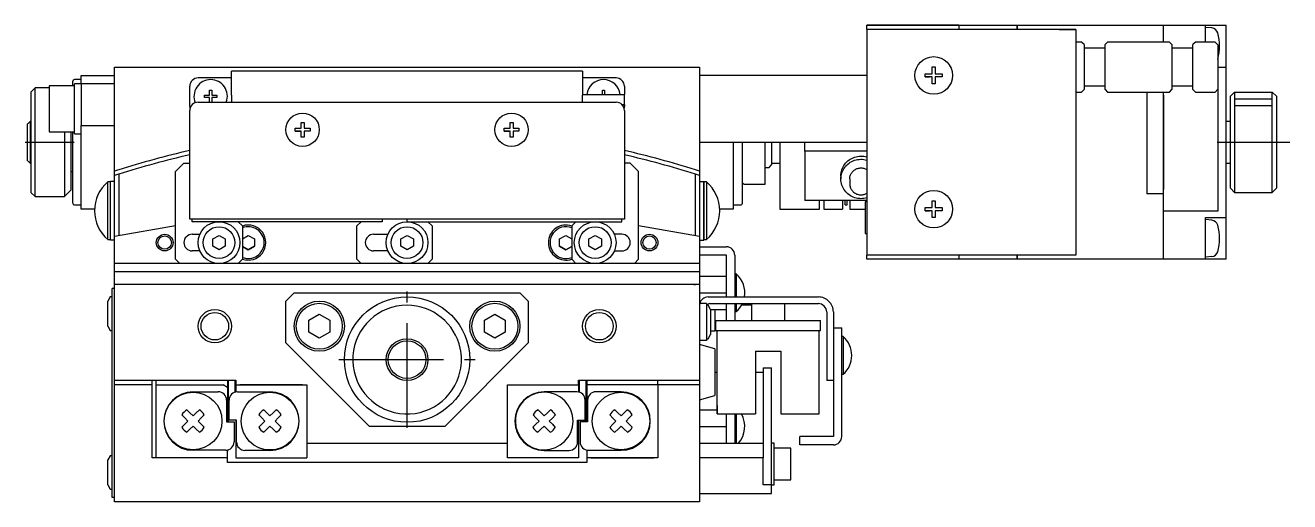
# Model space of a CAD drawing. Extents: x 24 to 417, y 25 to 463.
# Drawn here: x 108.3 to 259.5, y 405.8 to 462.8 of the extents above; entities that cross this region are included whole.
import ezdxf

# ---------------------------------------------------------------- set-up
doc = ezdxf.new("R2010")
doc.units = 0
doc.header["$LTSCALE"] = 10
doc.linetypes.add('CENTER', pattern=[2, 1.25, -0.25, 0.25, -0.25])
doc.layers.get('0').update_dxf_attribs({"linetype": 'CONTINUOUS'})
doc.layers.add('10', color=7, linetype='CONTINUOUS')

msp = doc.modelspace()

# ---------------------------------------------------------------- linework, layer by layer
at = {"color": 7, "linetype": 'CONTINUOUS'}
for p, q in [((208.939878, 462.784651), (251.939878, 462.784651)), ((208.939878, 462.284651), (208.939878, 462.784651)), ((219.939878, 462.784651), (208.939878, 462.784651)), ((233.939878, 462.284651), (208.939878, 462.284651)), ((208.939878, 462.284651), (208.939878, 461.284651)), ((209.439878, 462.284651), (208.939878, 462.284651)), ((209.439878, 462.284651), (208.939878, 462.284651)), ((219.939878, 462.284651), (209.439878, 462.284651)), ((215.439878, 462.784651), (213.439878, 462.784651)), ((217.439878, 462.784651), (213.439878, 462.784651)), ((217.439878, 462.784651), (215.439878, 462.784651)), ((219.939878, 462.784651), (219.939878, 462.284651)), ((220.439878, 462.284651), (219.939878, 462.284651)), ((231.939878, 462.284651), (220.439878, 462.284651)), ((226.929878, 462.284651), (226.929878, 462.784651)), ((226.939878, 462.784651), (226.939878, 462.284651)), ((231.939878, 462.284651), (233.939878, 462.284651)), ((233.939878, 462.284651), (233.939878, 461.284651)), ((244.429878, 460.784651), (244.429878, 462.784651)), ((249.439878, 460.784651), (249.439878, 462.784651)), ((250.207328, 462.467508), (249.439878, 462.534651)), ((251.939878, 434.784651), (251.939878, 462.784651)), ((208.939878, 461.284651), (208.939878, 436.284651)), ((233.939878, 461.284651), (233.939878, 436.284651)), ((234.639878, 460.784651), (233.939878, 460.784651)), ((234.939878, 460.484651), (234.639878, 460.784651)), ((234.939878, 460.484651), (234.939878, 455.084651)), ((237.439878, 460.034651), (234.939878, 460.034651)), ((237.739878, 460.784651), (237.439878, 460.484651)), ((237.439878, 455.084651), (237.439878, 460.484651)), ((245.139878, 460.784651), (237.739878, 460.784651)), ((245.439878, 460.484651), (245.139878, 460.784651)), ((245.439878, 460.484651), (245.439878, 455.084651)), ((247.939878, 460.034651), (245.439878, 460.034651)), ((248.239878, 460.784651), (247.939878, 460.484651)), ((247.939878, 455.084651), (247.939878, 460.484651)), ((250.598571, 460.784651), (248.239878, 460.784651)), ((250.939878, 460.437951), (250.598571, 460.784651)), ((250.939878, 460.437951), (250.939878, 440.534651)), ((118.939878, 457.784651), (188.939878, 457.784651)), ((118.939878, 431.784651), (118.939878, 457.784651)), ((174.939878, 457.284651), (132.939878, 457.284651)), ((132.939878, 457.190959), (132.939878, 457.284651)), ((132.939878, 455.315612), (132.939878, 457.190959)), ((174.939878, 457.284651), (174.939878, 457.190959)), ((174.939878, 457.190959), (174.939878, 455.315612)), ((188.939878, 457.784651), (188.939878, 431.784651)), ((215.92836, 456.964651), (216.759878, 456.964651)), ((215.92836, 456.604651), (215.92836, 456.964651)), ((216.759878, 457.79617), (217.119878, 457.79617)), ((216.759878, 456.964651), (216.759878, 457.79617)), ((217.119878, 457.79617), (217.119878, 456.964651)), ((217.119878, 456.964651), (217.951397, 456.964651)), ((217.951397, 456.964651), (217.951397, 456.604651)), ((250.939878, 457.784651), (251.939878, 457.784651)), ((111.139878, 455.534651), (111.139878, 450.034651)), ((114.139878, 455.534651), (111.139878, 455.534651)), ((113.939878, 455.534651), (113.939878, 456.084651)), ((114.939878, 456.284651), (114.139878, 456.284651)), ((114.139878, 449.784651), (114.139878, 455.784651)), ((114.939878, 455.784651), (114.139878, 455.784651)), ((114.939878, 455.784651), (114.939878, 456.784651)), ((114.939878, 456.784651), (118.939878, 456.784651)), ((118.939878, 455.784651), (114.939878, 455.784651)), ((114.939878, 455.784651), (114.939878, 450.784651)), ((127.939878, 453.084651), (127.939878, 455.484651)), ((132.939878, 456.484651), (128.939878, 456.484651)), ((132.939878, 454.409304), (132.939878, 455.315612)), ((178.939878, 456.484651), (174.939878, 456.484651)), ((174.939878, 455.315612), (174.939878, 454.409304)), ((179.939878, 455.484651), (179.939878, 454.484651)), ((208.939878, 456.784651), (188.939878, 456.784651)), ((216.759878, 456.604651), (215.92836, 456.604651)), ((215.92836, 456.604651), (216.425158, 456.604651)), ((216.759878, 455.773133), (216.759878, 456.604651)), ((217.119878, 455.773133), (216.759878, 455.773133)), ((217.119878, 456.604651), (217.119878, 455.773133)), ((217.951397, 456.604651), (217.119878, 456.604651)), ((217.951397, 456.604651), (217.454599, 456.604651)), ((234.939878, 455.534651), (237.439878, 455.534651)), ((245.439878, 455.534651), (247.939878, 455.534651)), ((109.439878, 455.284651), (108.939878, 454.784651)), ((108.939878, 454.784651), (108.939878, 442.784651)), ((109.439878, 442.284651), (109.439878, 455.284651)), ((111.139878, 455.284651), (109.439878, 455.284651)), ((129.689878, 454.409651), (130.314878, 454.409651)), ((129.689878, 454.159651), (129.689878, 454.409651)), ((130.314878, 454.159651), (129.689878, 454.159651)), ((130.314878, 454.409651), (130.314878, 455.034651)), ((130.314878, 455.034651), (130.564878, 455.034651)), ((130.314878, 453.584651), (130.314878, 454.159651)), ((130.564878, 455.034651), (130.564878, 454.409651)), ((130.564878, 454.409651), (131.189878, 454.409651)), ((130.564878, 454.159651), (130.564878, 453.584651)), ((131.189878, 454.159651), (130.564878, 454.159651)), ((131.189878, 454.409651), (131.189878, 454.159651)), ((132.939878, 454.409304), (132.939878, 453.584651)), ((174.939878, 454.484651), (179.939878, 454.484651)), ((174.939878, 453.584651), (174.939878, 454.409304)), ((177.314878, 455.034651), (177.564878, 455.034651)), ((177.314878, 454.484651), (177.314878, 455.034651)), ((177.564878, 455.034651), (177.564878, 454.484651)), ((179.939878, 453.284651), (179.939878, 454.484651)), ((233.939878, 454.784651), (234.639878, 454.784651)), ((234.639878, 454.784651), (234.939878, 455.084651)), ((237.439878, 455.084651), (237.739878, 454.784651)), ((237.739878, 454.784651), (245.139878, 454.784651)), ((242.439878, 454.784651), (242.439878, 454.437651)), ((242.439878, 454.437651), (242.439878, 443.131651)), ((244.429878, 454.437651), (244.429878, 454.784651)), ((244.429878, 443.131651), (244.429878, 454.437651)), ((244.429878, 454.437651), (244.429878, 443.131651)), ((244.439878, 454.437651), (244.429878, 454.437651)), ((245.139878, 454.784651), (245.439878, 455.084651)), ((247.939878, 455.084651), (248.239878, 454.784651)), ((248.239878, 454.784651), (250.598571, 454.784651)), ((250.598571, 454.784651), (250.939878, 455.131351)), ((252.939878, 454.784651), (252.439878, 454.284651)), ((252.439878, 443.284651), (252.439878, 454.284651)), ((252.939878, 454.784651), (257.439878, 454.784651)), ((257.939878, 454.284651), (257.439878, 454.784651)), ((257.939878, 454.284651), (257.939878, 448.784651)), ((127.939878, 440.584651), (127.939878, 452.584651)), ((128.939878, 453.584651), (178.939878, 453.584651)), ((179.654021, 453.284651), (179.939878, 453.284651)), ((179.939878, 453.284651), (179.654021, 453.284651)), ((179.939878, 453.284651), (179.939878, 453.084651)), ((179.939878, 452.584651), (179.939878, 440.584651)), ((108.589878, 451.034651), (108.539878, 450.984651)), ((108.539878, 446.584651), (108.539878, 450.984651)), ((108.839878, 451.284651), (108.589878, 451.034651)), ((108.839878, 451.284651), (108.839878, 446.284651)), ((108.939859, 451.284651), (108.839878, 451.284651)), ((114.939878, 440.784651), (114.939878, 450.784651)), ((114.939878, 450.784651), (118.939878, 450.784651)), ((141.259878, 451.171013), (141.619878, 451.171013)), ((141.259878, 450.464651), (141.259878, 451.171013)), ((141.619878, 451.171013), (141.619878, 450.464651)), ((166.259878, 451.171013), (166.619878, 451.171013)), ((166.259878, 450.464651), (166.259878, 451.171013)), ((166.619878, 451.171013), (166.619878, 450.464651)), ((252.439878, 451.284651), (251.939878, 451.284651)), ((111.139878, 450.034651), (114.139878, 450.034651)), ((112.939878, 450.034651), (112.939878, 448.784651)), ((113.739878, 448.784651), (113.739878, 450.034651)), ((113.939878, 441.484651), (113.939878, 450.034651)), ((114.139878, 449.784651), (114.939878, 449.784651)), ((140.553517, 450.464651), (141.259878, 450.464651)), ((140.553517, 450.104651), (140.553517, 450.464651)), ((141.259878, 450.104651), (140.553517, 450.104651)), ((140.553517, 450.104651), (141.259878, 450.104651)), ((141.259878, 449.39829), (141.259878, 450.104651)), ((141.619878, 449.39829), (141.259878, 449.39829)), ((141.619878, 450.464651), (142.32624, 450.464651)), ((141.619878, 450.104651), (141.619878, 449.39829)), ((142.32624, 450.104651), (141.619878, 450.104651)), ((142.32624, 450.104651), (141.619878, 450.104651)), ((142.32624, 450.464651), (142.32624, 450.104651)), ((165.553517, 450.104651), (165.553517, 450.464651)), ((165.553517, 450.464651), (166.259878, 450.464651)), ((166.259878, 450.104651), (165.553517, 450.104651)), ((165.553517, 450.104651), (166.259878, 450.104651)), ((166.259878, 449.39829), (166.259878, 450.104651)), ((166.619878, 449.39829), (166.259878, 449.39829)), ((166.619878, 450.464651), (167.32624, 450.464651)), ((166.619878, 450.104651), (166.619878, 449.39829)), ((167.32624, 450.104651), (166.619878, 450.104651)), ((167.32624, 450.104651), (166.619878, 450.104651)), ((167.32624, 450.464651), (167.32624, 450.104651)), ((112.939878, 448.784651), (112.939878, 448.516826)), ((112.939878, 448.516826), (112.939878, 442.284651)), ((113.739878, 443.084651), (113.739878, 448.784651)), ((188.939878, 448.784651), (208.939878, 448.784651)), ((192.939878, 448.784651), (192.939878, 440.784651)), ((194.039878, 448.784651), (194.039878, 441.434651)), ((196.789878, 443.784651), (196.789878, 448.784651)), ((197.539878, 448.784651), (197.539878, 446.084651)), ((198.539878, 448.784651), (198.539878, 440.784651)), ((201.539877, 447.722544), (201.539877, 448.784651)), ((257.939878, 448.784651), (257.939878, 443.284651)), ((108.539878, 446.584651), (108.589878, 446.534651)), ((108.589878, 446.534651), (108.839878, 446.284651)), ((108.839878, 446.284651), (108.939859, 446.284651)), ((127.239878, 446.284651), (126.239878, 445.284651)), ((127.239878, 446.284651), (127.939878, 446.284651)), ((180.639879, 446.284651), (179.939878, 446.284651)), ((180.639879, 446.284651), (181.639879, 445.284651)), ((197.539878, 446.284651), (198.539878, 446.284651)), ((201.539877, 447.722544), (201.539877, 441.832781)), ((208.939878, 447.722544), (201.539877, 447.722544)), ((206.289719, 446.150847), (206.404314, 446.295445)), ((206.404314, 446.295445), (206.530008, 446.430865)), ((206.530008, 446.430865), (206.666041, 446.556289)), ((206.666041, 446.556289), (206.811592, 446.670957)), ((206.666041, 446.174671), (206.811592, 446.289339)), ((206.811592, 446.670957), (206.96578, 446.774176)), ((206.811592, 446.289339), (206.96578, 446.392558)), ((206.96578, 446.774176), (207.127672, 446.865322)), ((206.96578, 446.392558), (207.127672, 446.483704)), ((207.127672, 446.865322), (207.296289, 446.943845)), ((207.127672, 446.483704), (207.296289, 446.562227)), ((207.296289, 446.943845), (207.470612, 447.009268)), ((207.296289, 446.562227), (207.470612, 446.62765)), ((207.470612, 447.009268), (207.649587, 447.061198)), ((207.470612, 446.62765), (207.649587, 446.67958)), ((207.649587, 447.061198), (207.832132, 447.099318)), ((207.649587, 446.67958), (207.832132, 446.7177)), ((207.832132, 447.099318), (208.017142, 447.1234)), ((207.832132, 446.7177), (208.017142, 446.741782)), ((208.017142, 447.1234), (208.203499, 447.133297)), ((208.017142, 446.741782), (208.203499, 446.751679)), ((208.203499, 447.133297), (208.390076, 447.12895)), ((208.203499, 446.751679), (208.390076, 446.747332)), ((208.390076, 447.12895), (208.575744, 447.110384)), ((208.390076, 446.747332), (208.575744, 446.728766)), ((208.575744, 447.110384), (208.759382, 447.077712)), ((208.575744, 446.728766), (208.759382, 446.696094)), ((208.759382, 447.077712), (208.939878, 447.031133)), ((208.759382, 446.696094), (208.939878, 446.649515)), ((251.939878, 446.284651), (252.439878, 446.284651)), ((113.739878, 445.284651), (113.939878, 445.284651)), ((119.439878, 444.963404), (119.439878, 437.609545)), ((126.239878, 434.784651), (126.239878, 445.284651)), ((181.639879, 434.784651), (181.639879, 445.284651)), ((188.439878, 437.609545), (188.439878, 444.963404)), ((196.789898, 445.784651), (197.239878, 445.784651)), ((197.239878, 445.784651), (197.539878, 446.084651)), ((205.839877, 444.777662), (205.847134, 444.960724)), ((205.839877, 444.777662), (205.839877, 444.396044)), ((205.847134, 444.960724), (205.868859, 445.14268)), ((205.847134, 444.579106), (205.868859, 444.761062)), ((205.868859, 445.14268), (205.904922, 445.322427)), ((205.868859, 444.761062), (205.904922, 444.940809)), ((205.904922, 445.322427), (205.955104, 445.498881)), ((205.904922, 444.940809), (205.955104, 445.117263)), ((205.955104, 445.498881), (206.019102, 445.670974)), ((205.955104, 445.117263), (206.019102, 445.289356)), ((206.019102, 445.670974), (206.096529, 445.837664)), ((206.019102, 445.289356), (206.096529, 445.456046)), ((206.096529, 445.837664), (206.186917, 445.997945)), ((206.096529, 445.456046), (206.186917, 445.616327)), ((206.186917, 445.997945), (206.289719, 446.150847)), ((206.186917, 445.616327), (206.289719, 445.769229)), ((206.289719, 445.769229), (206.404314, 445.913827)), ((206.404314, 445.913827), (206.530008, 446.049247)), ((206.530008, 446.049247), (206.666041, 446.174671)), ((206.924421, 444.693906), (206.951084, 444.790544)), ((206.951084, 444.790544), (206.985102, 444.88493)), ((206.985102, 444.88493), (207.026283, 444.976525)), ((207.026283, 444.976525), (207.074391, 445.064807)), ((207.074391, 445.064807), (207.129152, 445.149272)), ((207.129152, 445.149272), (207.190252, 445.229438)), ((207.190252, 445.229438), (207.257344, 445.304846)), ((207.257344, 445.304846), (207.330043, 445.375068)), ((207.330043, 445.375068), (207.407936, 445.439701)), ((207.407936, 445.439701), (207.490578, 445.498377)), ((207.490578, 445.498377), (207.577496, 445.550761)), ((207.577496, 445.550761), (207.668195, 445.596554)), ((207.668195, 445.596554), (207.762157, 445.635495)), ((207.762157, 445.635495), (207.858846, 445.667362)), ((207.858846, 445.667362), (207.95771, 445.691971)), ((207.95771, 445.691971), (208.058184, 445.709184)), ((208.058184, 445.709184), (208.159696, 445.718902)), ((208.159696, 445.718902), (208.261665, 445.721068)), ((208.261665, 445.721068), (208.36351, 445.715672)), ((208.36351, 445.715672), (208.464649, 445.702744)), ((208.464649, 445.702744), (208.564505, 445.682357)), ((208.564505, 445.682357), (208.662508, 445.654628)), ((208.662508, 445.654628), (208.758099, 445.619715)), ((208.758099, 445.619715), (208.850732, 445.577818)), ((208.850732, 445.577818), (208.939878, 445.529175)), ((118.139879, 437.145194), (118.139879, 444.045194)), ((118.439879, 444.045194), (118.139879, 444.045194)), ((118.439879, 444.045194), (118.439879, 444.095194)), ((118.439879, 437.095194), (118.439879, 444.095194)), ((118.939879, 444.095194), (118.439879, 444.095194)), ((188.939878, 444.095194), (189.439878, 444.095194)), ((189.439878, 437.095194), (189.439878, 444.095194)), ((189.439878, 444.045194), (189.439878, 444.095194)), ((189.439878, 444.045194), (189.439878, 437.145194)), ((189.739878, 444.045194), (189.439878, 444.045194)), ((189.739878, 444.045194), (189.739878, 437.145194)), ((194.039878, 443.984651), (194.239878, 443.784651)), ((194.239878, 443.784651), (194.539878, 443.784651)), ((194.539878, 443.784651), (196.789878, 443.784651)), ((205.839877, 444.396044), (205.847134, 444.579106)), ((205.847276, 444.211202), (205.839877, 444.396044)), ((205.869425, 444.0275), (205.847276, 444.211202)), ((205.90619, 443.846069), (205.869425, 444.0275)), ((205.957342, 443.66803), (205.90619, 443.846069)), ((206.022567, 443.494478), (205.957342, 443.66803)), ((206.101462, 443.326486), (206.022567, 443.494478)), ((206.193541, 443.165087), (206.101462, 443.326486)), ((206.889877, 444.396044), (206.89373, 444.496092)), ((206.889877, 444.396044), (206.889877, 443.823617)), ((206.889877, 443.823617), (206.894039, 443.719644)), ((206.89373, 444.496092), (206.905267, 444.595569)), ((206.894039, 443.719644), (206.906498, 443.616311)), ((206.905267, 444.595569), (206.924421, 444.693906)), ((206.906498, 443.616311), (206.927178, 443.514256)), ((206.927178, 443.514256), (206.955951, 443.414109)), ((206.955951, 443.414109), (206.99264, 443.316487)), ((206.99264, 443.316487), (207.037019, 443.221991)), ((207.037019, 443.221991), (207.088813, 443.131204)), ((252.439878, 443.284651), (252.939878, 442.784651)), ((257.439878, 442.784651), (257.939878, 443.284651)), ((108.939878, 442.784651), (109.439878, 442.284651)), ((109.439878, 442.284651), (112.939878, 442.284651)), ((112.939878, 442.284651), (113.739878, 443.084651)), ((208.939878, 441.832781), (201.539877, 441.832781)), ((203.289878, 440.784651), (203.289878, 441.832781)), ((203.789878, 441.832781), (203.789878, 440.784651)), ((206.039878, 441.832781), (206.039878, 440.784651)), ((206.298237, 443.011278), (206.193541, 443.165087)), ((206.414903, 442.866006), (206.298237, 443.011278)), ((206.339878, 441.284651), (206.339878, 441.832781)), ((206.542821, 442.730168), (206.414903, 442.866006)), ((206.681202, 442.6046), (206.542821, 442.730168)), ((206.589878, 441.284651), (206.589878, 441.832781)), ((206.829193, 442.490077), (206.681202, 442.6046)), ((206.985881, 442.387305), (206.829193, 442.490077)), ((206.889878, 441.832781), (206.889878, 440.784651)), ((207.1503, 442.296917), (206.985881, 442.387305)), ((207.088813, 443.131204), (207.147704, 443.044686)), ((207.147704, 443.044686), (207.213329, 442.962971)), ((207.321437, 442.219472), (207.1503, 442.296917)), ((207.213329, 442.962971), (207.285283, 442.886562)), ((207.285283, 442.886562), (207.363123, 442.81593)), ((207.498237, 442.155445), (207.321437, 442.219472)), ((207.363123, 442.81593), (207.446367, 442.751511)), ((207.446367, 442.751511), (207.534504, 442.693701)), ((207.679609, 442.105233), (207.498237, 442.155445)), ((207.534504, 442.693701), (207.62699, 442.642858)), ((207.62699, 442.642858), (207.723255, 442.599295)), ((207.864435, 442.069144), (207.679609, 442.105233)), ((207.723255, 442.599295), (207.822704, 442.56328)), ((207.822704, 442.56328), (207.924726, 442.535036)), ((208.051576, 442.047402), (207.864435, 442.069144)), ((207.924726, 442.535036), (208.028691, 442.514736)), ((208.028691, 442.514736), (208.133958, 442.502506)), ((208.239877, 442.040139), (208.051576, 442.047402)), ((208.133958, 442.502506), (208.239877, 442.498421)), ((208.239877, 442.498421), (208.331795, 442.501496)), ((208.417297, 442.046585), (208.239877, 442.040139)), ((208.331795, 442.501496), (208.423286, 442.510708)), ((208.593746, 442.065889), (208.417297, 442.046585)), ((208.423286, 442.510708), (208.513926, 442.526013)), ((208.513926, 442.526013), (208.603293, 442.54734)), ((208.768258, 442.097943), (208.593746, 442.065889)), ((208.603293, 442.54734), (208.690974, 442.574591)), ((208.690974, 442.574591), (208.776562, 442.607639)), ((208.939878, 442.142574), (208.768258, 442.097943)), ((208.776562, 442.607639), (208.859658, 442.646331)), ((208.859658, 442.646331), (208.939878, 442.690487)), ((216.759878, 441.79617), (217.119878, 441.79617)), ((216.759878, 440.964651), (216.759878, 441.79617)), ((217.119878, 441.79617), (217.119878, 440.964651)), ((242.439878, 443.131651), (242.439878, 442.631651)), ((244.429878, 442.631651), (242.439878, 442.631651)), ((244.429878, 442.631651), (244.429878, 443.131651)), ((244.439878, 443.131651), (244.429878, 443.131651)), ((244.429878, 435.939419), (244.429878, 442.631651)), ((252.939878, 442.784651), (257.439878, 442.784651)), ((114.139878, 441.284651), (114.939878, 441.284651)), ((116.543852, 440.784651), (114.939878, 440.784651)), ((127.939878, 439.584651), (127.939878, 440.584651)), ((179.939878, 440.584651), (179.939878, 439.584651)), ((192.939878, 440.784651), (191.293004, 440.784651)), ((192.939878, 441.284651), (193.889878, 441.284651)), ((198.539878, 440.784651), (203.289878, 440.784651)), ((203.789878, 440.784651), (206.039878, 440.784651)), ((206.339878, 441.284651), (206.589878, 441.284651)), ((206.889878, 440.784651), (208.739877, 440.784651)), ((208.739877, 441.660331), (208.739877, 437.860331)), ((208.939878, 441.660331), (208.739877, 441.660331)), ((215.92836, 440.964651), (216.759878, 440.964651)), ((215.92836, 440.604651), (215.92836, 440.964651)), ((216.759878, 440.604651), (215.92836, 440.604651)), ((215.92836, 440.604651), (216.425158, 440.604651)), ((216.759878, 439.773133), (216.759878, 440.604651)), ((217.119878, 440.964651), (217.951397, 440.964651)), ((217.119878, 440.604651), (217.119878, 439.773133)), ((217.951397, 440.604651), (217.119878, 440.604651)), ((217.951397, 440.604651), (217.454599, 440.604651)), ((217.951397, 440.964651), (217.951397, 440.604651)), ((250.939878, 440.534651), (244.439878, 440.534651)), ((126.239878, 438.808568), (118.939878, 437.521381)), ((179.939878, 439.584651), (127.939878, 439.584651)), ((128.239878, 439.284651), (128.239878, 439.584651)), ((150.939878, 439.284651), (128.239878, 439.284651)), ((134.239878, 438.784651), (133.739878, 439.284651)), ((134.239878, 438.784651), (134.239878, 434.784651)), ((148.439878, 439.284651), (147.939878, 438.784651)), ((147.939878, 434.784651), (147.939878, 438.784651)), ((150.939878, 439.584651), (150.939878, 439.284651)), ((153.939878, 439.284651), (153.939878, 439.584651)), ((153.939878, 439.284651), (179.639879, 439.284651)), ((156.939878, 438.784651), (156.439878, 439.284651)), ((156.939878, 438.784651), (156.939878, 434.784651)), ((173.639879, 438.784651), (174.139879, 439.284651)), ((173.639879, 438.784651), (173.639879, 434.784651)), ((179.639879, 439.284651), (179.639879, 439.584651)), ((188.939878, 437.521381), (181.639879, 438.808568)), ((217.119878, 439.773133), (216.759878, 439.773133)), ((249.439878, 439.784651), (251.939878, 439.784651)), ((249.439878, 434.784651), (249.439878, 439.784651)), ((250.207328, 439.467508), (249.439878, 439.534651)), ((128.239878, 437.784651), (129.148591, 437.784651)), ((130.689878, 437.217664), (131.439878, 437.650677)), ((130.689878, 436.351639), (130.689878, 437.217664)), ((131.439878, 437.650677), (132.189878, 437.217664)), ((132.189878, 437.217664), (132.189878, 436.351639)), ((134.239878, 437.246531), (134.939878, 437.650677)), ((134.939878, 437.650677), (135.689878, 437.217664)), ((135.689878, 437.217664), (135.689878, 436.351639)), ((149.939878, 437.784651), (151.648591, 437.784651)), ((153.189878, 437.217664), (153.939878, 437.650677)), ((153.189878, 436.351639), (153.189878, 437.217664)), ((153.939878, 437.650677), (154.689878, 437.217664)), ((154.689878, 437.217664), (154.689878, 436.351639)), ((172.189878, 437.217664), (172.939878, 437.650677)), ((172.189878, 436.351639), (172.189878, 437.217664)), ((172.939878, 437.650677), (173.639879, 437.246531)), ((175.689878, 437.217664), (176.439878, 437.650677)), ((175.689878, 436.351639), (175.689878, 437.217664)), ((176.439878, 437.650677), (177.189878, 437.217664)), ((177.189878, 437.217664), (177.189878, 436.351639)), ((179.639879, 437.784651), (178.731166, 437.784651)), ((208.739877, 437.860331), (208.939878, 437.860331)), ((118.139879, 437.145194), (118.439879, 437.145194)), ((118.439879, 437.095194), (118.439879, 437.145194)), ((118.439879, 437.086651), (118.439879, 437.095194)), ((118.439879, 437.086651), (118.439879, 437.095194)), ((118.939879, 437.086651), (118.439879, 437.086651)), ((129.148591, 435.784651), (128.239878, 435.784651)), ((131.439878, 435.918626), (130.689878, 436.351639)), ((132.189878, 436.351639), (131.439878, 435.918626)), ((134.939878, 435.918626), (134.239878, 436.322771)), ((134.239878, 436.322771), (134.939878, 435.918626)), ((135.689878, 436.351639), (134.939878, 435.918626)), ((134.939878, 435.918626), (135.689878, 436.351639)), ((151.648591, 435.784651), (149.939878, 435.784651)), ((153.939878, 435.918626), (153.189878, 436.351639)), ((154.689878, 436.351639), (153.939878, 435.918626)), ((172.939878, 435.918626), (172.189878, 436.351639)), ((172.189878, 436.351639), (172.939878, 435.918626)), ((173.639879, 436.322771), (172.939878, 435.918626)), ((172.939878, 435.918626), (173.639879, 436.322771)), ((176.439878, 435.918626), (175.689878, 436.351639)), ((177.189878, 436.351639), (176.439878, 435.918626)), ((178.731166, 435.784651), (179.639879, 435.784651)), ((188.939878, 437.086651), (189.439878, 437.086651)), ((188.939878, 436.284651), (192.139878, 436.284651)), ((189.439878, 437.095194), (189.439878, 437.145194)), ((189.439878, 437.145194), (189.739878, 437.145194)), ((189.439878, 437.086651), (189.439878, 437.095194)), ((189.439878, 437.086651), (189.439878, 437.095194)), ((208.939878, 436.284651), (208.939878, 435.284651)), ((233.939878, 436.284651), (233.939878, 435.284651)), ((244.429878, 434.784651), (244.429878, 435.939419)), ((188.939878, 434.284651), (118.939878, 434.284651)), ((126.239878, 434.784651), (126.739878, 434.284651)), ((133.739878, 434.284651), (134.239878, 434.784651)), ((147.939878, 434.784651), (148.439878, 434.284651)), ((156.439878, 434.284651), (156.939878, 434.784651)), ((174.139879, 434.284651), (173.639879, 434.784651)), ((181.639879, 434.784651), (181.139879, 434.284651)), ((192.139878, 435.284651), (188.939878, 435.284651)), ((192.139878, 430.284651), (192.139878, 435.284651)), ((193.139878, 435.284651), (193.139878, 430.284651)), ((233.939878, 435.284651), (208.939878, 435.284651)), ((208.939878, 434.784651), (208.939878, 435.284651)), ((251.939878, 434.784651), (208.939878, 434.784651)), ((219.939878, 435.284651), (219.939878, 434.784651)), ((226.929878, 434.784651), (226.929878, 435.284651)), ((226.939878, 435.284651), (226.939878, 434.784651)), ((250.221867, 435.103066), (249.439878, 435.034651)), ((188.939878, 433.284651), (118.939878, 433.284651)), ((188.939878, 432.784651), (192.139878, 432.784651)), ((193.324192, 433.034651), (193.139878, 433.034651)), ((118.939878, 431.284651), (118.639878, 431.284651)), ((118.639878, 406.284651), (118.639878, 431.284651)), ((188.939878, 431.784651), (118.939878, 431.784651)), ((118.939878, 405.784651), (118.939878, 431.784651)), ((188.232772, 431.784651), (188.439878, 431.784651)), ((188.939878, 431.784651), (188.939878, 405.784651)), ((194.158465, 431.79617), (194.163352, 431.798554)), ((118.428554, 430.284651), (118.139878, 429.784651)), ((118.139878, 426.784651), (118.139878, 429.784651)), ((118.639878, 430.284651), (118.428554, 430.284651)), ((140.439878, 430.784651), (139.439878, 429.784651)), ((139.439878, 424.784651), (139.439878, 429.784651)), ((140.439878, 430.784651), (167.439878, 430.784651)), ((168.439878, 429.784651), (167.439878, 430.784651)), ((168.439878, 429.784651), (168.439878, 424.784651)), ((188.939878, 430.784651), (192.139878, 430.784651)), ((189.939878, 430.284651), (203.139878, 430.284651)), ((142.189878, 427.506339), (143.439878, 428.228027)), ((143.439878, 428.228027), (144.689878, 427.506339)), ((163.189878, 427.506339), (164.439878, 428.228027)), ((164.439878, 428.228027), (165.689878, 427.506339)), ((188.960083, 429.484651), (188.939878, 429.284651)), ((189.739878, 429.484651), (188.960083, 429.484651)), ((189.739878, 429.484651), (189.739878, 425.084651)), ((189.951203, 429.284651), (189.739878, 429.284651)), ((190.239878, 428.784651), (189.951203, 429.284651)), ((190.139878, 429.484651), (203.139878, 429.484651)), ((190.239878, 428.784651), (192.139878, 428.784651)), ((190.239878, 428.784651), (190.239878, 425.784651)), ((190.739878, 428.784651), (190.739878, 426.184651)), ((192.139878, 427.484651), (192.139878, 429.484651)), ((193.139878, 429.484651), (193.139878, 427.484651)), ((193.139878, 428.534651), (193.324192, 428.534651)), ((195.139878, 429.284651), (193.937955, 429.284651)), ((195.139878, 429.484651), (195.139878, 427.484651)), ((199.139878, 427.484651), (199.139878, 429.484651)), ((204.139878, 428.484651), (204.139878, 420.284651)), ((204.939878, 428.484651), (204.939878, 413.584651)), ((118.139878, 426.784651), (118.428554, 426.284651)), ((142.189878, 426.062963), (142.189878, 427.506339)), ((144.689878, 427.506339), (144.689878, 426.062963)), ((163.189878, 426.062963), (163.189878, 427.506339)), ((165.689878, 427.506339), (165.689878, 426.062963)), ((190.889878, 426.284651), (190.889878, 427.484651)), ((190.889878, 427.484651), (203.389878, 427.484651)), ((203.389878, 426.284651), (203.389878, 427.484651)), ((204.939878, 426.584651), (205.939878, 426.584651)), ((205.939878, 413.584651), (205.939878, 426.584651)), ((118.428554, 426.284651), (118.639878, 426.284651)), ((143.439878, 425.341275), (142.189878, 426.062963)), ((144.689878, 426.062963), (143.439878, 425.341275)), ((164.439878, 425.341275), (163.189878, 426.062963)), ((165.689878, 426.062963), (164.439878, 425.341275)), ((189.739878, 425.084651), (188.939878, 425.084651)), ((189.739878, 425.284651), (189.951203, 425.284651)), ((189.951203, 425.284651), (190.239878, 425.784651)), ((190.739878, 426.184651), (190.239878, 426.184651)), ((190.889878, 426.284651), (203.389878, 426.284651)), ((191.039878, 416.284651), (191.039878, 426.284651)), ((191.039878, 417.284651), (191.039878, 426.284651)), ((203.239878, 416.284651), (203.239878, 426.284651)), ((206.124192, 425.534651), (205.939878, 425.534651)), ((139.439878, 424.784651), (149.439878, 414.784651)), ((158.439878, 414.784651), (168.439878, 424.784651)), ((190.739878, 424.095163), (188.939878, 424.577472)), ((190.739878, 424.095163), (190.739878, 418.47414)), ((195.639878, 423.784651), (195.639878, 416.284651)), ((195.639878, 423.784651), (198.639878, 423.784651)), ((198.639878, 423.784651), (198.639878, 416.284651)), ((198.639878, 423.784651), (198.639878, 419.784651)), ((188.939878, 420.531333), (188.939878, 419.991242)), ((190.739878, 421.284651), (191.039878, 421.284651)), ((195.639878, 421.284651), (196.539878, 421.284651)), ((196.539878, 421.792064), (197.539878, 421.792064)), ((196.539878, 421.792064), (196.539878, 412.308568)), ((197.539878, 406.784651), (197.539878, 421.792064)), ((205.939878, 421.034651), (206.124192, 421.034651)), ((118.939878, 420.326061), (133.439878, 420.326061)), ((123.439878, 419.784651), (118.939878, 419.784651)), ((123.439878, 411.044202), (123.439878, 420.326061)), ((123.939878, 411.044202), (123.939878, 420.326061)), ((123.939878, 419.784651), (131.939878, 419.784651)), ((132.439878, 419.450654), (131.939878, 419.784651)), ((132.439878, 420.326061), (132.439878, 419.450654)), ((132.439878, 419.450654), (132.439878, 415.333882)), ((132.539878, 420.326061), (132.539878, 415.333882)), ((133.339878, 420.326061), (133.339878, 418.879279)), ((133.439878, 420.326061), (133.439878, 418.905136)), ((133.439878, 419.784651), (133.939878, 419.784651)), ((141.439878, 419.784651), (133.939878, 419.784651)), ((133.939878, 419.784651), (141.439878, 419.784651)), ((141.439878, 419.784651), (141.939878, 419.784651)), ((141.939878, 419.784651), (141.939878, 411.044202)), ((165.939878, 419.784651), (166.439878, 419.784651)), ((165.939878, 411.044202), (165.939878, 419.784651)), ((166.439878, 419.784651), (173.939878, 419.784651)), ((166.439878, 419.784651), (173.939878, 419.784651)), ((173.939878, 419.784651), (174.439878, 419.784651)), ((174.439878, 420.326061), (188.939878, 420.326061)), ((174.439878, 419.784651), (174.439878, 420.326061)), ((174.439878, 419.784651), (174.439878, 419.450654)), ((174.439878, 419.450654), (174.439878, 418.948724)), ((174.539878, 420.326061), (174.539878, 418.917577)), ((175.339878, 420.326061), (175.339878, 415.333882)), ((175.439878, 420.326061), (175.439878, 415.333882)), ((188.939878, 419.784651), (175.439878, 419.784651)), ((183.939878, 419.784651), (183.939878, 420.326061)), ((183.939878, 419.784651), (183.939878, 411.044202)), ((204.939878, 420.284651), (204.139878, 420.284651)), ((128.339878, 418.933882), (131.339878, 418.933882)), ((132.339878, 417.933882), (132.339878, 415.333882)), ((132.639878, 415.52534), (132.639878, 417.92534)), ((133.639878, 418.92534), (137.539878, 418.92534)), ((174.239878, 418.92534), (170.339878, 418.92534)), ((175.239878, 415.52534), (175.239878, 417.92534)), ((175.539878, 417.933882), (175.539878, 415.333882)), ((179.539878, 418.933882), (176.539878, 418.933882)), ((188.939878, 417.991831), (190.739878, 418.47414)), ((198.639878, 417.784651), (198.639878, 417.284651)), ((127.003907, 416.182259), (127.356606, 415.810088)), ((127.963673, 416.417155), (127.591502, 416.769853)), ((128.339879, 416.049637), (127.963673, 416.417155)), ((128.716082, 416.417155), (128.339876, 416.049637)), ((129.088253, 416.769853), (128.716082, 416.417155)), ((129.323151, 415.810088), (129.675849, 416.182259)), ((136.203907, 416.182259), (136.556606, 415.810088)), ((137.163673, 416.417155), (136.791502, 416.769853)), ((137.539879, 416.049637), (137.163673, 416.417155)), ((137.916082, 416.417155), (137.539876, 416.049637)), ((138.288253, 416.769853), (137.916082, 416.417155)), ((138.523151, 415.810088), (138.875849, 416.182259)), ((169.360798, 415.820866), (169.012209, 416.196888)), ((169.974495, 416.421227), (169.606221, 416.777992)), ((170.346642, 416.049599), (169.974495, 416.421227)), ((170.346642, 416.049599), (170.726862, 416.412963)), ((170.726862, 416.412963), (171.102884, 416.761552)), ((171.327223, 415.799266), (171.683988, 416.16754)), ((178.552534, 415.799266), (178.195769, 416.16754)), ((179.152895, 416.412963), (178.776873, 416.761552)), ((179.533115, 416.049599), (179.152895, 416.412963)), ((179.533115, 416.049599), (179.905262, 416.421227)), ((179.905262, 416.421227), (180.273536, 416.777992)), ((180.518959, 415.820866), (180.867548, 416.196888)), ((188.939878, 416.784651), (191.039878, 416.784651)), ((191.039878, 417.284651), (191.039878, 416.284651)), ((191.039878, 416.284651), (195.639878, 416.284651)), ((192.139878, 412.784651), (192.139878, 416.284651)), ((193.139878, 416.284651), (193.139878, 412.784651)), ((193.324192, 416.284651), (193.324192, 412.784651)), ((198.639878, 417.284651), (198.639878, 416.284651)), ((198.639878, 416.284651), (203.239878, 416.284651)), ((127.356606, 415.057677), (127.003907, 414.685505)), ((127.356606, 415.810088), (127.724124, 415.433882)), ((127.724124, 415.433883), (127.356606, 415.057677)), ((127.963673, 414.45061), (128.339879, 414.818128)), ((128.339876, 414.818128), (128.716082, 414.45061)), ((128.955633, 415.433882), (129.323151, 415.810088)), ((129.323151, 415.057677), (128.955633, 415.433883)), ((129.675849, 414.685505), (129.323151, 415.057677)), ((132.339878, 415.333882), (133.239878, 415.333882)), ((133.539878, 415.52534), (132.639878, 415.52534)), ((133.239878, 415.333882), (133.239878, 412.933882)), ((133.439878, 415.52534), (133.439878, 411.044202)), ((133.539878, 412.92534), (133.539878, 415.52534)), ((136.556606, 415.057677), (136.203907, 414.685505)), ((136.556606, 415.810088), (136.924124, 415.433882)), ((136.924124, 415.433883), (136.556606, 415.057677)), ((137.163673, 414.45061), (137.539879, 414.818128)), ((137.539876, 414.818128), (137.916082, 414.45061)), ((138.155633, 415.433882), (138.523151, 415.810088)), ((138.523151, 415.057677), (138.155633, 415.433883)), ((138.875849, 414.685505), (138.523151, 415.057677)), ((158.439878, 414.784651), (149.439878, 414.784651)), ((169.352534, 415.068499), (168.995769, 414.700224)), ((169.724162, 415.440646), (169.352534, 415.068499)), ((169.724162, 415.440646), (169.360798, 415.820866)), ((170.333115, 414.818166), (169.952895, 414.454802)), ((170.333115, 414.818166), (170.705262, 414.446538)), ((170.955595, 415.427119), (171.327223, 415.799266)), ((170.955595, 415.427119), (171.318959, 415.046899)), ((171.318959, 415.046899), (171.667548, 414.670876)), ((174.339878, 415.52534), (175.239878, 415.52534)), ((174.339878, 412.92534), (174.339878, 415.52534)), ((174.439878, 415.52534), (174.439878, 411.044202)), ((175.539878, 415.333882), (174.639878, 415.333882)), ((174.639878, 415.333882), (174.639878, 412.933882)), ((178.560798, 415.046899), (178.212209, 414.670876)), ((178.924162, 415.427119), (178.552534, 415.799266)), ((178.924162, 415.427119), (178.560798, 415.046899)), ((179.546642, 414.818166), (179.174495, 414.446538)), ((179.546642, 414.818166), (179.926862, 414.454802)), ((180.155595, 415.440646), (180.518959, 415.820866)), ((180.155595, 415.440646), (180.527223, 415.068499)), ((180.527223, 415.068499), (180.883988, 414.700224)), ((188.939878, 414.784651), (192.139878, 414.784651)), ((194.158465, 415.79617), (194.163352, 415.798554)), ((127.591502, 414.097911), (127.963673, 414.45061)), ((128.716082, 414.45061), (129.088253, 414.097911)), ((136.791502, 414.097911), (137.163673, 414.45061)), ((137.916082, 414.45061), (138.288253, 414.097911)), ((169.952895, 414.454802), (169.576873, 414.106212)), ((170.705262, 414.446538), (171.073536, 414.089772)), ((179.174495, 414.446538), (178.80622, 414.089772)), ((179.926862, 414.454802), (180.302884, 414.106212)), ((200.939878, 412.584651), (200.939878, 413.584651)), ((204.939878, 413.584651), (200.939878, 413.584651)), ((132.239878, 411.933882), (128.339878, 411.933882)), ((132.439878, 411.919041), (132.439878, 411.824115)), ((132.439878, 411.044202), (132.439878, 411.824115)), ((137.539878, 411.92534), (134.539878, 411.92534)), ((141.939878, 412.784651), (165.939878, 412.784651)), ((170.339878, 411.92534), (173.339878, 411.92534)), ((175.439878, 411.954086), (175.439878, 410.492415)), ((175.639878, 411.933882), (179.539878, 411.933882)), ((188.939878, 412.784651), (196.539878, 412.784651)), ((196.539878, 412.308568), (196.539878, 411.021381)), ((197.839878, 412.784651), (197.539878, 412.784651)), ((197.839878, 407.784651), (197.839878, 412.784651)), ((199.839878, 412.184651), (197.839878, 412.184651)), ((199.839878, 408.384651), (199.839878, 412.184651)), ((204.939878, 412.584651), (200.939878, 412.584651)), ((118.428554, 411.284651), (118.139878, 410.784651)), ((118.139878, 407.784651), (118.139878, 410.784651)), ((118.639878, 411.284651), (118.428554, 411.284651)), ((132.439878, 411.044202), (123.439878, 411.044202)), ((132.439878, 410.492415), (132.439878, 411.044202)), ((175.439878, 410.492415), (132.439878, 410.492415)), ((133.439878, 411.044202), (141.939878, 411.044202)), ((174.439878, 411.044202), (165.939878, 411.044202)), ((175.939878, 411.044202), (175.439878, 411.044202)), ((175.939878, 411.044202), (183.439878, 411.044202)), ((183.439878, 411.044202), (175.939878, 411.044202)), ((183.939878, 411.044202), (183.439878, 411.044202)), ((196.539878, 411.021381), (188.939878, 411.021381)), ((196.539878, 407.784651), (196.539878, 411.021381)), ((118.139878, 407.784651), (118.428554, 407.284651)), ((118.428554, 407.284651), (118.639878, 407.284651)), ((197.539878, 407.784651), (196.539878, 407.784651)), ((197.539878, 407.784651), (197.839878, 407.784651)), ((197.839878, 408.384651), (199.839878, 408.384651)), ((118.939878, 406.284651), (118.639878, 406.284651)), ((188.939878, 405.784651), (118.939878, 405.784651)), ((188.939878, 406.784651), (197.539878, 406.784651))]:
    msp.add_line(p, q, dxfattribs=at)
at = {"color": 4, "linetype": 'CONTINUOUS'}
for p, q in [((252.939878, 454.788305), (252.939878, 442.788305)), ((252.939878, 453.988305), (257.439878, 453.988305)), ((257.439878, 442.788305), (257.439878, 454.788305)), ((252.939878, 453.188305), (257.439878, 453.188305)), ((193.324192, 433.034651), (193.324192, 430.284651)), ((193.324192, 429.484651), (193.324192, 428.534651)), ((206.124192, 425.534651), (206.124192, 423.284651)), ((206.124192, 423.284651), (206.124192, 421.034651))]:
    msp.add_line(p, q, dxfattribs=at)
at = {"color": 4, "linetype": 'CENTER'}
msp.add_line((250.849878, 448.788305), (259.529878, 448.788305), dxfattribs=at)
at = {"color": 7, "linetype": 'CONTINUOUS'}
for centre, radius in [((216.939878, 456.784651), 2.25), ((141.439878, 450.284651), 2), ((166.439878, 450.284651), 2), ((216.939878, 440.784651), 2.25), ((131.439878, 436.784651), 2.5), ((131.439878, 436.784651), 1.9), ((153.939878, 436.784651), 2.5), ((153.939878, 436.784651), 1.9), ((176.439878, 436.784651), 2.5), ((176.439878, 436.784651), 1.9), ((124.939878, 436.784651), 0.8), ((182.939878, 436.784651), 0.8), ((143.439878, 426.784651), 3), ((153.939878, 422.784651), 7.5), ((164.439878, 426.784651), 3), ((130.939878, 426.784651), 1.65), ((143.439878, 426.784651), 2.75), ((164.439878, 426.784651), 2.75), ((176.939878, 426.784651), 1.65), ((153.939878, 422.784651), 2.5), ((153.939878, 422.784651), 2.25), ((128.339878, 415.433882), 3.45), ((137.539878, 415.42534), 3.45), ((179.539878, 415.433882), 3.45)]:
    msp.add_circle(centre, radius, dxfattribs=at)
at = {"color": 4, "linetype": 'CONTINUOUS'}
for centre, radius in [((124.939878, 436.784651), 1), ((182.939878, 436.784651), 1), ((130.939878, 426.784651), 2), ((176.939878, 426.784651), 2)]:
    msp.add_circle(centre, radius, dxfattribs=at)
at = {"color": 7, "linetype": 'CONTINUOUS'}
for centre, radius, start, end in [((250.135774, 461.649647), 0.820985, 15.281572, 85), ((245.139878, 460.284651), 6, 345.164888, 15.281572), ((114.139878, 456.084651), 0.2, 90, 180), ((128.939878, 455.484651), 1, 90, 180), ((130.439878, 454.284651), 2, 90, 202.420707), ((130.439878, 454.284651), 2, 339.512685, 90), ((177.439878, 454.284651), 2, 90, 174.26083), ((177.439878, 454.284651), 2, 5.73917, 90), ((178.939878, 455.484651), 1, 0, 90), ((128.939878, 452.584651), 1, 90, 180), ((128.939878, 453.084651), 1, 180, 194.477513), ((178.939878, 452.584651), 1, 0, 90), ((178.939878, 453.084651), 1, 345.522487, 0), ((153.939878, 335.784651), 115, 103.066803, 107.457603), ((153.939878, 335.784651), 115, 72.542397, 76.933197), ((153.939878, 335.784651), 114.5, 103.124881, 107.536304), ((153.939878, 335.784651), 114.5, 72.463696, 76.875119), ((153.939878, 335.784651), 115, 107.457603, 107.718932), ((153.939878, 335.784651), 114.5, 107.536304, 107.79889), ((153.939878, 335.784651), 114.5, 72.20111, 72.463696), ((153.939878, 335.784651), 115, 72.281068, 72.542397), ((121.05941, 440.595194), 4.519531, 130.239266, 229.760734), ((186.820347, 440.595194), 4.519531, 310.239266, 49.760734), ((114.139878, 441.484651), 0.2, 180, 270), ((193.889878, 441.434651), 0.15, 270, 0), ((134.939878, 436.784651), 2.1, 250.528779, 109.471221), ((134.939878, 436.784651), 1.9, 0, 111.618272), ((172.939878, 436.784651), 2.1, 70.528777, 180), ((172.939878, 436.784651), 1.9, 68.381725, 291.618275), ((250.135774, 438.649647), 0.820985, 15.281572, 85), ((245.139878, 437.284651), 6, 344.557284, 15.281572), ((128.239878, 436.784651), 1, 90, 270), ((149.939878, 436.784651), 1, 90, 270), ((179.639879, 436.784651), 1, 270, 90), ((134.939878, 436.784651), 1.9, 248.381728, 0), ((172.939878, 436.784651), 2.1, 180, 289.471223), ((192.139878, 435.284651), 1, 0, 90), ((250.152143, 435.900022), 0.8, 275, 344.557284), ((191.339878, 430.784651), 3, 350.405932, 48.590378), ((189.939878, 429.284651), 1, 90, 168.463041), ((203.139879, 428.484652), 1.799999, 359.9999572, 90.0000428), ((153.939878, 422.784651), 6.5, 90, 347.995446), ((153.939878, 422.784651), 6.5, 12.002563, 90), ((190.139878, 429.084651), 0.4, 90, 150), ((191.339878, 430.784651), 3, 311.409622, 334.320711), ((203.139879, 428.484652), 0.999999, 359.9999572, 90.0000428), ((204.139878, 423.284651), 3, 311.409635, 48.590378), ((153.939878, 422.784651), 6.5, 347.995446, 12.002563), ((128.339878, 415.433882), 3.5, 90, 270), ((131.339878, 417.933882), 1, 0, 90), ((133.639878, 417.92534), 1, 90, 180), ((137.539878, 415.42534), 3.5, 270, 90), ((170.339878, 415.42534), 3.5, 90, 270), ((170.339878, 415.433882), 3.45, 89.370666, 180.597862), ((170.339878, 415.433882), 3.45, 180.597862, 89.370666), ((174.239878, 417.92534), 1, 0, 90), ((176.539878, 417.933882), 1, 90, 180), ((179.539878, 415.433882), 3.5, 270, 90), ((128.339878, 415.433882), 1.531302, 119.25645, 150.74355), ((128.339878, 415.433882), 1.531302, 29.25645, 60.74355), ((137.539878, 415.433882), 1.531302, 119.25645, 150.74355), ((137.539878, 415.433882), 1.531302, 29.25645, 60.74355), ((170.339878, 415.433882), 1.531302, 118.627117, 150.114216), ((170.339878, 415.433882), 1.531302, 28.627117, 60.114216), ((179.539878, 415.433882), 1.531302, 119.885784, 151.372883), ((179.539878, 415.433882), 1.531302, 29.885784, 61.372883), ((191.339878, 414.784651), 3, 318.189685, 30), ((128.339878, 415.433882), 1.531302, 209.25645, 240.74355), ((128.339878, 415.433882), 1.531302, 299.25645, 330.74355), ((137.539878, 415.433882), 1.531302, 209.25645, 240.74355), ((137.539878, 415.433882), 1.531302, 299.25645, 330.74355), ((170.339878, 415.433882), 1.531302, 208.627117, 240.114216), ((170.339878, 415.433882), 1.531302, 298.627117, 330.114216), ((179.539878, 415.433882), 1.531302, 209.885784, 241.372883), ((179.539878, 415.433882), 1.531302, 299.885784, 331.372883), ((204.939878, 413.584651), 1, 270, 0), ((132.239878, 412.933882), 1, 270, 0), ((134.539878, 412.92534), 1, 180, 270), ((173.339878, 412.92534), 1, 270, 0), ((175.639878, 412.933882), 1, 180, 270)]:
    msp.add_arc(centre, radius, start, end, dxfattribs=at)
at = {"layer": '10', "color": 4, "linetype": 'CENTER'}
for p, q in [((108.264878, 448.784651), (114.114878, 448.784651)), ((153.939878, 414.634651), (153.939878, 430.934651)), ((145.789878, 422.784651), (162.089878, 422.784651))]:
    msp.add_line(p, q, dxfattribs=at)

doc.saveas('drawing.dxf')
